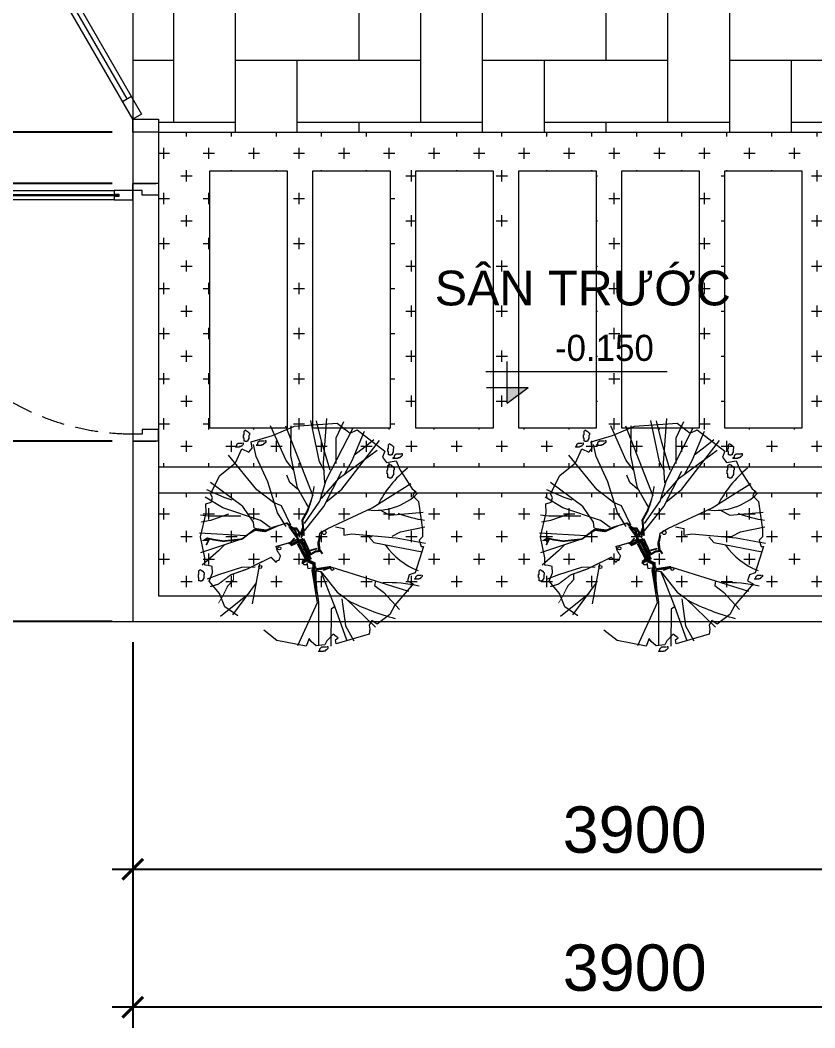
# Model space of a CAD drawing. Header units: inches. Extents: x 1198002 to 1275033, y 93432 to 197262.
# Drawn here: x 1244764 to 1247851, y 160405 to 164317 of the extents above; entities that cross this region are included whole.
import ezdxf
from ezdxf.enums import TextEntityAlignment as Align

# ---------------------------------------------------------------- set-up
doc = ezdxf.new("R2010")
doc.units = ezdxf.units.IN
doc.header["$LTSCALE"] = 100
doc.header["$MEASUREMENT"] = 0
doc.header["$PDMODE"] = 35
doc.linetypes.add('CENTERX2', pattern=[4, 2.5, -0.5, 0.5, -0.5])
doc.linetypes.add('DASHEDX2', pattern=[1.5, 1, -0.5])
for name, color, linetype, lineweight in [('$0$KHCUA', 3, 'Continuous', 20), ('1', 1, 'Continuous', 18), ('183', 183, 'Continuous', 5), ('2', 2, 'Continuous', 13), ('3', 3, 'Continuous', 9), ('8', 252, 'Continuous', 5), ('8CUA', 8, 'Continuous', 5), ('9GRID', 251, 'CENTERX2', 5), ('9HIDDEN', 251, 'DASHEDX2', 5), ('CAYXANH', 85, 'Continuous', 5), ('DIM', 135, 'Continuous', 9), ('TEXT', 7, 'Continuous', 18)]:
    doc.layers.add(name, color=color, linetype=linetype, lineweight=lineweight)
doc.styles.add('$0$GHICHU-C', font='arial.ttf', dxfattribs={"width": 0.7})
doc.styles.add('CVN', font='VHELVEN.TTF')
doc.styles.add('OBAYASHI', font='ARIALN.TTF')
doc.styles.add('VSIMPLEX', font='VTIMESN.TTF')
doc.dimstyles.new('D100', dxfattribs={"dimscale": 100, "dimtxt": 1.8, "dimasz": 0.8, "dimexe": 0.8, "dimexo": 0.8, "dimgap": 0.6, "dimtad": 1, "dimdec": 0, "dimrnd": 5, "dimzin": 12, "dimdsep": 46, "dimtxsty": 'CVN', "dimblk1": 'ARCHTICK', "dimblk2": 'ARCHTICK', "dimsah": 1, "dimcen": 0.8, "dimdle": 0.8, "dimclrd": 256, "dimclre": 256, "dimclrt": 7, "dimadec": 0, "dimazin": 3, "dimtfac": 1, "dimtdec": 0, "dimtix": 1, "dimtmove": 2, "dimatfit": 3, "dimldrblk": 'ARCHTICK', "dimfxl": 1, "dimtolj": 1, "dimarcsym": 0})

# ---------------------------------------------------------------- blocks, each defined once
blk = doc.blocks.new('ttucx')
at = {"layer": '9GRID', "ltscale": 2}
blk.add_lwpolyline([(1243179, 160486.5), (1264296.3, 160486.5)], dxfattribs=at)
blk = doc.blocks.new('*U178')
for points in [[(50, 0), (634.6, 337.5), (654.6, 302.9), (70, -34.6)], [(1259.1, 0), (674.6, 337.5), (654.6, 302.9), (1239.1, -34.6)], [(1540.9, 0), (2125.4, 337.5), (2145.4, 302.9), (1560.9, -34.6)], [(2750, 0), (2165.4, 337.5), (2145.4, 302.9), (2730, -34.6)]]:
    blk.add_lwpolyline(points, close=True)
at = {"color": 8}
for points in [[(575.3, 280.2), (129.3, 22.7)], [(733.8, 280.2), (1179.9, 22.7)], [(2066.2, 280.2), (1620.1, 22.7)], [(2224.7, 280.2), (2670.7, 22.7)]]:
    blk.add_lwpolyline(points, dxfattribs=at)
for points in [[(565.3, 297.5), (585.3, 262.9)], [(743.8, 297.5), (723.8, 262.9)], [(2056.2, 297.5), (2076.2, 262.9)], [(2234.7, 297.5), (2214.7, 262.9)], [(119.3, 40), (139.3, 5.4)], [(1189.9, 40), (1169.9, 5.4)], [(1610.1, 40), (1630.1, 5.4)], [(2680.7, 40), (2660.7, 5.4)]]:
    blk.add_lwpolyline(points)
at = {"layer": '8'}
for points in [[(50, -100), (0, -100), (0, 0), (50, 0)], [(2750, -100), (2800, -100), (2800, 0), (2750, 0)]]:
    blk.add_lwpolyline(points, close=True, dxfattribs=at)
at = {"layer": '$0$KHCUA', "style": '$0$GHICHU-C', "flags": 1}
for tag, p in [('TEN_CUA', (800, -350)), ('KICH_THUOC', (800, -449.8)), ('QUI_CACH', (800, -572.2))]:
    blk.add_attdef(tag, text='', height=50, dxfattribs=at).set_placement(p, align=Align.MIDDLE)
blk = doc.blocks.new('*U165')
for points in [[(-1081.1, 0), (-1111.1, 0), (-1111.1, 111.1), (-1061.1, 111.1), (-1061.1, 40), (-1081.1, 40)], [(-30, 0), (0, 0), (0, 111.1), (-50, 111.1), (-50, 40), (-30, 40)]]:
    blk.add_lwpolyline(points, close=True)
blk.add_lwpolyline([(-55, -80), (-70, -80), (-70, 0), (-30, 0), (-30, -80), (-45, -80), (-45, -60), (-55, -60), (-55, -80)])
at = {"layer": '8CUA'}
for p, q in [((-70, -80), (-70, -971.1)), ((-30, -971.1), (-30, -80))]:
    blk.add_line(p, q, dxfattribs=at)
at = {"layer": '8CUA', "const_width": 10}
for points in [[(-50, -991.1), (-50, -60)], [(-55, -971.1), (-70, -971.1), (-70, -1051.1), (-30, -1051.1), (-30, -971.1), (-45, -971.1), (-45, -991.1), (-55, -991.1), (-55, -971.1)], [(-79.7, -1006.1), (-90.4, -1006.1), (-90.4, -1016.1), (-79.7, -1016.1)], [(-20.3, -1006.1), (-9.6, -1006.1), (-9.6, -1016.1), (-20.3, -1016.1)]]:
    blk.add_lwpolyline(points, dxfattribs=at)
for points in [[(-110.4, -1041.1), (-90.4, -1036.1), (-90.4, -891.1), (-105.4, -891.1)], [(10.4, -1041.1), (-9.6, -1036.1), (-9.6, -891.1), (5.4, -891.1)]]:
    blk.add_lwpolyline(points, close=True, dxfattribs=at)
at = {"layer": '8CUA'}
for centre, start, end in [((-30, -1011.1), 143.1301, 216.8699), ((-70, -1011.1), 323.1301, 36.8699)]:
    blk.add_arc(centre, 50, start, end, dxfattribs=at)
at = {"layer": '9HIDDEN', "lineweight": 5}
blk.add_arc((-30, 0), 1051.1, 180, 270, dxfattribs=at)
blk = doc.blocks.new('cos')
for p, q in [((0, 0), (0, 400)), ((1526.6, 300), (-204.6, 300)), ((-200, 150), (200, 150)), ((0, 0), (200, 150))]:
    blk.add_line(p, q)
blk.add_solid([(0, 150), (0, 0), (200, 150)])
at = {"color": 3, "style": 'VSIMPLEX', "text_generation_flag": 6}
blk.add_attdef('COS-VER', (93.3, 404.8), '', height=250, rotation=180, dxfattribs=at)
blk = doc.blocks.new('TREE56')
at = {"layer": 'CAYXANH'}
for p, q in [((-14.3, 1462.1), (12.3, 1808)), ((-303, 1481.1), (-424.5, 1750.9)), ((-409.3, 1674.9), (-238.4, 1747.1)), ((-94.1, 1203.6), (-306.8, 1747.1)), ((-268.8, 1519.1), (-265, 1750.9)), ((-238.4, 1747.1), (92, 1769.9)), ((-44.7, 1469.7), (-113.1, 1792.8)), ((-25.7, 1621.7), (-67.5, 1789)), ((8.5, 1329.1), (217.4, 1735.7)), ((84.4, 1655.9), (145.2, 1785.2)), ((92, 1769.9), (194.6, 1693.9)), ((-634.9, 1680), (-630.9, 1680)), ((-634.9, 1655.7), (-634.9, 1680)), ((-630.9, 1655.7), (-634.9, 1655.7)), ((-618.7, 1716.5), (-630.9, 1708.4)), ((-630.9, 1680), (-630.9, 1708.4)), ((-630.9, 1631.3), (-630.9, 1655.7)), ((-618.7, 1716.5), (-614.7, 1712.5)), ((-614.7, 1712.5), (-610.6, 1712.5)), ((-610.6, 1712.5), (-610.6, 1708.4)), ((-610.6, 1708.4), (-606.5, 1708.4)), ((-606.5, 1708.4), (-602.5, 1704.4)), ((-602.5, 1704.4), (-598.4, 1704.4)), ((-598.4, 1704.4), (-598.4, 1700.3)), ((-598.4, 1700.3), (-594.4, 1696.3)), ((-594.4, 1651.6), (-598.4, 1643.5)), ((-594.4, 1696.3), (-590.3, 1696.3)), ((-590.3, 1680), (-594.4, 1676)), ((-594.4, 1676), (-594.4, 1651.6)), ((-590.3, 1696.3), (-590.3, 1680)), ((-576.5, 1625.5), (-409.3, 1674.9)), ((84.4, 1458.3), (84.4, 1655.9)), ((194.6, 1693.9), (247.8, 1720.5)), ((209.8, 1481.1), (304.8, 1709.1)), ((247.8, 1720.5), (464.3, 1553.3)), ((-690.5, 1589.4), (-698.6, 1589.4)), ((-698.6, 1589.4), (-698.6, 1585.3)), ((-666.1, 1585.3), (-698.6, 1585.3)), ((-698, 1462.1), (-648.6, 1572.3)), ((-678.3, 1613.7), (-690.5, 1601.6)), ((-690.5, 1601.6), (-690.5, 1589.4)), ((-645.8, 1613.7), (-678.3, 1613.7)), ((-654, 1589.4), (-666.1, 1589.4)), ((-666.1, 1589.4), (-666.1, 1585.3)), ((-654, 1593.5), (-654, 1589.4)), ((-649.9, 1593.5), (-654, 1593.5)), ((-649.9, 1597.5), (-649.9, 1593.5)), ((-645.8, 1597.5), (-649.9, 1597.5)), ((-648.6, 1572.3), (-595.5, 1545.7)), ((-637.7, 1605.6), (-645.8, 1597.5)), ((-641.8, 1617.8), (-637.7, 1617.8)), ((-637.7, 1617.8), (-637.7, 1605.6)), ((-622.8, 1631.3), (-630.9, 1631.3)), ((-622.8, 1627.3), (-622.8, 1631.3)), ((-610.6, 1627.3), (-622.8, 1627.3)), ((-602.5, 1631.3), (-610.6, 1631.3)), ((-610.6, 1631.3), (-610.6, 1627.3)), ((-598.4, 1643.5), (-602.5, 1635.4)), ((-602.5, 1635.4), (-602.5, 1631.3)), ((-595.5, 1545.7), (-568.9, 1576.1)), ((-568.9, 1576.1), (-576.5, 1625.5)), ((-538.5, 1511.5), (-557.5, 1606.5)), ((-526.2, 1602.4), (-535.9, 1602.4)), ((-535.9, 1602.4), (-535.9, 1597.5)), ((-497, 1597.5), (-535.9, 1597.5)), ((-511.6, 1631.6), (-526.2, 1617)), ((-526.2, 1617), (-526.2, 1602.4)), ((-472.6, 1631.6), (-511.6, 1631.6)), ((-482.4, 1602.4), (-497, 1602.4)), ((-497, 1602.4), (-497, 1597.5)), ((-477.5, 1607.3), (-482.4, 1607.3)), ((-482.4, 1607.3), (-482.4, 1602.4)), ((-472.6, 1612.1), (-477.5, 1612.1)), ((-477.5, 1612.1), (-477.5, 1607.3)), ((-462.9, 1621.9), (-472.6, 1612.1)), ((-467.8, 1636.5), (-462.9, 1636.5)), ((-462.9, 1636.5), (-462.9, 1621.9)), ((38.9, 1405.1), (-25.7, 1621.7)), ((130, 1256.9), (422.5, 1636.9)), ((232.6, 1530.5), (297.2, 1579.9)), ((297.2, 1579.9), (376.9, 1644.5)), ((487.3, 1574), (491.4, 1574)), ((487.3, 1549.6), (487.3, 1574)), ((503.5, 1610.5), (491.4, 1602.4)), ((491.4, 1574), (491.4, 1602.4)), ((503.5, 1610.5), (507.6, 1606.4)), ((507.6, 1606.4), (511.7, 1606.4)), ((511.7, 1606.4), (511.7, 1602.4)), ((511.7, 1602.4), (515.7, 1602.4)), ((515.7, 1602.4), (519.8, 1598.3)), ((519.8, 1598.3), (523.8, 1598.3)), ((523.8, 1598.3), (523.8, 1594.2)), ((523.8, 1594.2), (527.9, 1590.2)), ((527.9, 1590.2), (531.9, 1590.2)), ((531.9, 1574), (527.9, 1569.9)), ((527.9, 1569.9), (527.9, 1545.6)), ((531.9, 1590.2), (531.9, 1574)), ((-530.9, 1253.1), (-751.2, 1522.9)), ((-447.3, 1313.9), (-538.5, 1511.5)), ((-215.6, 1268.3), (-268.8, 1519.1)), ((107.2, 1344.3), (403.5, 1560.9)), ((464.3, 1553.3), (445.3, 1507.7)), ((445.3, 1507.7), (475.7, 1465.9)), ((491.4, 1549.6), (487.3, 1549.6)), ((491.4, 1525.3), (491.4, 1549.6)), ((499.5, 1525.3), (491.4, 1525.3)), ((499.5, 1521.2), (499.5, 1525.3)), ((511.7, 1521.2), (499.5, 1521.2)), ((511.7, 1525.3), (511.7, 1521.2)), ((519.8, 1525.3), (511.7, 1525.3)), ((523.8, 1537.4), (519.8, 1529.3)), ((519.8, 1529.3), (519.8, 1525.3)), ((527.9, 1545.6), (523.8, 1537.4)), ((526.2, 1501.3), (526.2, 1496.5)), ((535.9, 1501.3), (526.2, 1501.3)), ((565.1, 1496.5), (526.2, 1496.5)), ((550.5, 1530.5), (535.9, 1515.9)), ((535.9, 1515.9), (535.9, 1501.3)), ((589.4, 1530.5), (550.5, 1530.5)), ((565.1, 1501.3), (565.1, 1496.5)), ((579.7, 1501.3), (565.1, 1501.3)), ((579.7, 1506.2), (579.7, 1501.3)), ((584.6, 1506.2), (579.7, 1506.2)), ((584.6, 1511.1), (584.6, 1506.2)), ((589.4, 1511.1), (584.6, 1511.1)), ((599.2, 1520.8), (589.4, 1511.1)), ((594.3, 1535.4), (599.2, 1535.4)), ((599.2, 1535.4), (599.2, 1520.8)), ((-819.6, 1363.3), (-698, 1462.1)), ((-246, 1408.9), (-303, 1481.1)), ((-6.7, 1401.3), (-44.7, 1469.7)), ((-2.9, 1306.3), (-14.3, 1462.1)), ((152.8, 1378.5), (209.8, 1481.1)), ((475.7, 1465.9), (551.6, 1477.3)), ((502, 1451), (487.4, 1441.2)), ((487.4, 1407.1), (487.4, 1441.2)), ((502, 1451), (506.8, 1446.1)), ((506.8, 1446.1), (511.7, 1446.1)), ((511.7, 1446.1), (511.7, 1441.2)), ((511.7, 1441.2), (516.6, 1441.2)), ((516.6, 1441.2), (521.4, 1436.4)), ((521.4, 1436.4), (526.3, 1436.4)), ((526.3, 1436.4), (526.3, 1431.5)), ((526.3, 1431.5), (531.2, 1426.6)), ((531.2, 1426.6), (536, 1426.6)), ((536, 1426.6), (536, 1407.1)), ((551.6, 1477.3), (582, 1405.1)), ((-891.7, 1222.6), (-819.6, 1363.3)), ((-276.4, 1310.1), (-299.2, 1367.1)), ((-29.5, 1184.6), (107.2, 1344.3)), ((-10.5, 1123.8), (130, 1397.5)), ((482.5, 1407.1), (487.4, 1407.1)), ((482.5, 1377.9), (482.5, 1407.1)), ((487.4, 1377.9), (482.5, 1377.9)), ((487.4, 1348.7), (487.4, 1377.9)), ((497.1, 1348.7), (487.4, 1348.7)), ((497.1, 1343.8), (497.1, 1348.7)), ((511.7, 1343.8), (497.1, 1343.8)), ((511.7, 1348.7), (511.7, 1343.8)), ((521.4, 1348.7), (511.7, 1348.7)), ((526.3, 1363.3), (521.4, 1353.6)), ((521.4, 1353.6), (521.4, 1348.7)), ((531.2, 1373.1), (526.3, 1363.3)), ((536, 1407.1), (531.2, 1402.3)), ((531.2, 1402.3), (531.2, 1373.1)), ((582, 1405.1), (677, 1260.7)), ((-641, 1123.8), (-891.7, 1310.1)), ((-371.4, 1074.4), (-447.3, 1313.9)), ((-215.6, 1256.9), (-276.4, 1310.1)), ((-147.3, 1150.4), (-215.6, 1268.3)), ((-40.9, 1165.6), (8.5, 1329.1)), ((4.7, 1158), (130, 1256.9)), ((365.5, 1112.4), (665.6, 1302.5)), ((677, 1260.7), (707.4, 1237.8)), ((-796.8, 1112.4), (-933.5, 1196)), ((-785.4, 1192.2), (-922.1, 1253.1)), ((-876.5, 1192.2), (-891.7, 1222.6)), ((-887.9, 1158), (-876.5, 1192.2)), ((-724.6, 1173.2), (-785.4, 1192.2)), ((-401.7, 1154.2), (-530.9, 1253.1)), ((696, 1241.6), (680.8, 1207.4)), ((680.8, 1207.4), (726.4, 1161.8)), ((-929.7, 1142.8), (-887.9, 1158)), ((-925.9, 1074.4), (-929.7, 1142.8)), ((-504.3, 1013.6), (-796.8, 1112.4)), ((-557.5, 1002.2), (-641, 1123.8)), ((-341, 1127.6), (-401.7, 1154.2)), ((-268.8, 979.4), (-341, 1127.6)), ((-162.4, 990.8), (-40.9, 1165.6)), ((-162.4, 933.8), (-10.5, 1123.8)), ((-128.3, 1116.2), (-147.3, 1150.4)), ((19.9, 952.8), (365.5, 1112.4)), ((726.4, 1161.8), (756.8, 945.2)), ((-971.5, 888.2), (-925.9, 1074.4)), ((-906.9, 1047.8), (-971.5, 1055.4)), ((-656.2, 1047.8), (-906.9, 1047.8)), ((-751.2, 1063), (-891.7, 1013.6)), ((-303, 968), (-371.4, 1074.4)), ((437.7, 1089.6), (502.3, 1055.4)), ((502.3, 1055.4), (760.6, 1078.2)), ((-891.7, 1013.6), (-963.9, 1002.2)), ((-553.7, 956.6), (-557.5, 1002.2)), ((-428.3, 960.4), (-504.3, 1013.6)), ((-40.9, 914.8), (19.9, 952.8)), ((80.6, 964.2), (145.2, 952.8)), ((145.2, 952.8), (145.2, 899.6)), ((585.8, 926.2), (775.7, 964.2)), ((756.8, 945.2), (756.8, 888.2)), ((-618.3, 895.8), (-979.1, 914.8)), ((-937.3, 724.8), (-971.5, 888.2)), ((-212.2, 869.6), (-185.6, 831.6)), ((-56.1, 819.8), (-40.9, 914.8)), ((145.2, 899.6), (206, 911)), ((206, 911), (551.6, 880.6)), ((338.9, 888.2), (376.9, 842.6)), ((521.3, 892), (585.8, 926.2)), ((551.6, 880.6), (779.5, 838.8)), ((756.8, 888.2), (730.2, 861.6)), ((-675.2, 861.6), (-971.5, 762.8)), ((-785.4, 823.6), (-831, 778)), ((-185.6, 831.6), (-159, 846.8)), ((-159, 793.5), (-181.8, 782.1)), ((-159, 846.8), (-159, 793.5)), ((376.9, 842.6), (753, 770.4)), ((764.4, 812.2), (699.8, 606.9)), ((730.2, 861.6), (745.4, 812.2)), ((745.4, 812.2), (764.4, 812.2)), ((-831, 778), (-956.3, 667.7)), ((-937.3, 667.7), (-937.3, 724.8)), ((-181.8, 782.1), (-166.6, 744.1)), ((-159, 717.5), (-181.8, 687.1)), ((-166.6, 744.1), (-128.6, 744.1)), ((-128.6, 744.1), (-159, 717.5)), ((-132.1, 781.8), (-147.3, 732.4)), ((-969.8, 631.6), (-982, 623.5)), ((-969.8, 631.6), (-965.8, 627.5)), ((-965.8, 627.5), (-961.7, 627.5)), ((-961.7, 627.5), (-961.7, 623.5)), ((-910.7, 663.9), (-937.3, 667.7)), ((-880.3, 656.3), (-910.7, 663.9)), ((-876.5, 606.9), (-880.3, 656.3)), ((-652.4, 648.7), (-831, 591.7)), ((-546.1, 652.5), (-652.4, 648.7)), ((-511.9, 675.3), (-568.9, 367.5)), ((-181.8, 687.1), (-162.8, 671.9)), ((-162.8, 671.9), (-140, 671.9)), ((-143.5, 686.7), (-135.9, 641.1)), ((-135.9, 641.1), (-71.3, 652.5)), ((-71.3, 652.5), (-105.5, 629.7)), ((-105.5, 629.7), (-63.7, 375.1)), ((-90.3, 641.1), (-52.3, 378.9)), ((-14.3, 629.7), (50.3, 652.5)), ((50.3, 652.5), (646.6, 466.3)), ((-986.1, 570.7), (-986.1, 595.1)), ((-986.1, 595.1), (-982, 595.1)), ((-982, 570.7), (-986.1, 570.7)), ((-982, 595.1), (-982, 623.5)), ((-982, 546.4), (-982, 570.7)), ((-961.7, 623.5), (-957.7, 623.5)), ((-957.7, 623.5), (-953.6, 619.4)), ((-953.6, 619.4), (-949.6, 619.4)), ((-949.6, 558.5), (-953.6, 550.4)), ((-953.6, 550.4), (-953.6, 546.4)), ((-949.6, 619.4), (-949.6, 615.3)), ((-949.6, 615.3), (-945.5, 611.3)), ((-945.5, 566.6), (-949.6, 558.5)), ((-945.5, 611.3), (-941.5, 611.3)), ((-941.5, 595.1), (-945.5, 591)), ((-945.5, 591), (-945.5, 566.6)), ((-941.5, 611.3), (-941.5, 595.1)), ((-831, 591.7), (-918.3, 557.5)), ((-903.1, 542.3), (-876.5, 606.9)), ((-71.3, 557.5), (-71.3, 622.1)), ((-71.3, 622.1), (-33.3, 618.3)), ((-33.3, 618.3), (92, 458.7)), ((-33.3, 614.5), (-6.7, 546.1)), ((654.2, 591.7), (639, 546.1)), ((699.8, 606.9), (654.2, 591.7)), ((702.5, 562.3), (694.4, 562.3)), ((694.4, 562.3), (694.4, 558.3)), ((726.9, 558.3), (694.4, 558.3)), ((714.7, 586.7), (702.5, 574.5)), ((702.5, 574.5), (702.5, 562.3)), ((747.1, 586.7), (714.7, 586.7)), ((739, 562.3), (726.9, 562.3)), ((726.9, 562.3), (726.9, 558.3)), ((743.1, 566.4), (739, 566.4)), ((739, 566.4), (739, 562.3)), ((747.1, 570.5), (743.1, 570.5)), ((743.1, 570.5), (743.1, 566.4)), ((755.3, 578.6), (747.1, 570.5)), ((751.2, 590.7), (755.3, 590.7)), ((755.3, 590.7), (755.3, 578.6)), ((-973.9, 546.4), (-982, 546.4)), ((-973.9, 542.3), (-973.9, 546.4)), ((-961.7, 542.3), (-973.9, 542.3)), ((-953.6, 546.4), (-961.7, 546.4)), ((-961.7, 546.4), (-961.7, 542.3)), ((-823.4, 447.3), (-903.1, 542.3)), ((-538.5, 530.9), (-720.8, 280.1)), ((-6.7, 546.1), (73.1, 348.5)), ((392.1, 546.1), (384.5, 508.1)), ((384.5, 508.1), (452.9, 458.7)), ((684.6, 523.3), (540.2, 356.1)), ((639, 546.1), (684.6, 523.3)), ((-781.6, 344.7), (-823.4, 447.3)), ((-591.7, 447.3), (-815.8, 268.7)), ((92, 458.7), (160.4, 409.3)), ((130, 405.5), (156.6, 196.5)), ((160.4, 409.3), (392.1, 185)), ((452.9, 458.7), (578.2, 321.9)), ((-679, 272.5), (-781.6, 344.7)), ((-63.7, 375.1), (-215.6, 40.6)), ((-52.3, 378.9), (-52.3, 48.2)), ((46.5, 325.7), (42.7, 36.8)), ((73.1, 344.7), (46.5, 325.7)), ((73.1, 348.5), (164.2, 86.2)), ((540.2, 356.1), (502.3, 283.9)), ((361.7, 238.3), (342.7, 200.3)), ((403.5, 207.9), (361.7, 238.3)), ((502.3, 283.9), (403.5, 207.9)), ((-375.2, 82.4), (-477.7, 162.2)), ((156.6, 196.5), (221.2, 78.6)), ((342.7, 200.3), (346.5, 169.8)), ((346.5, 169.8), (342.7, 131.8)), ((-147.3, 36.8), (-375.2, 82.4)), ((-124.5, 97.6), (-147.3, 36.8)), ((-109.3, 74.8), (-124.5, 97.6)), ((12.3, 78.6), (-2.9, 48.2)), ((61.7, 131.8), (12.3, 78.6)), ((84.4, 112.8), (61.7, 131.8)), ((80.6, 86.2), (99.6, 101.4)), ((84.4, 55.8), (80.6, 86.2)), ((342.7, 131.8), (84.4, 55.8)), ((99.6, 101.4), (84.4, 112.8)), ((-71.3, 40.6), (-109.3, 74.8)), ((-2.9, 48.2), (-71.3, 40.6)), ((-53.5, 0), (-53.5, -4.9)), ((-43.8, 0), (-53.5, 0)), ((-29.2, 29.2), (-43.8, 14.6)), ((-43.8, 14.6), (-43.8, 0)), ((9.7, 29.2), (-29.2, 29.2)), ((-14.6, 0), (-14.6, -4.9)), ((0, 0), (-14.6, 0)), ((0, 4.9), (0, 0)), ((4.9, 4.9), (0, 4.9)), ((4.9, 9.7), (4.9, 4.9)), ((9.7, 9.7), (4.9, 9.7)), ((19.5, 19.5), (9.7, 9.7)), ((14.6, 34.1), (19.5, 34.1)), ((19.5, 34.1), (19.5, 19.5)), ((-14.6, -4.9), (-53.5, -4.9))]:
    blk.add_line(p, q, dxfattribs=at)
for points in [[(-166.2, 895.8, 16, 16, 0), (-177.6, 1017.4, 16, 16, 0), (-139.7, 1085.8, 16, 12.8, 0), (-116.9, 1146.6, 12.8, 9.6, 0), (-101.7, 1196, 9.6, 9.6, 0), (-86.5, 1279.7, 9.6, 9.6, 0)], [(-204.2, 861.6, 16, 16, 0), (-272.6, 956.6, 16, 16, 0), (-223.2, 952.8, 16, 16, 0), (-200.4, 918.6, 16, 16, 0), (-219.4, 895.8, 16, 16, 0), (-234.6, 937.6, 16, 16, 0), (-299.2, 994.6, 9.6, 9.6, 0), (-386.6, 968, 16, 16, 0), (-462.5, 933.8, 22.4, 22.4, 0), (-546.1, 945.2, 22.4, 22.4, 0), (-565.1, 933.8, 12.8, 12.8, 0), (-648.6, 869.2, 12.8, 12.8, 0), (-686.6, 865.4, 12.8, 12.8, 0), (-793, 854, 12.8, 12.8, 0), (-868.9, 865.4, 12.8, 12.8, 0), (-918.3, 876.8, 12.8, 12.8, 0), (-941.1, 861.6, 12.8, 12.8, 0), (-906.9, 861.6, 12.8, 12.8, 0), (-925.9, 823.6, 12.8, 12.8, 0)], [(-170, 869.2, 22.4, 22.4, 0), (-261.2, 827.4, 22.4, 22.4, 0), (-276.4, 842.6, 9.6, 9.6, 0), (-382.8, 812.2, 9.6, 9.6, 0), (-375.2, 781.8, 9.6, 9.6, 0), (-348.6, 740, 9.6, 9.6, 0), (-360, 705.7, 9.6, 9.6, 0), (-375.2, 701.9, 9.6, 9.6, 0), (-382.8, 690.5, 9.6, 9.6, 0), (-420.7, 728.6, 9.6, 9.6, 0), (-606.9, 637.3, 9.6, 9.6, 0), (-736, 591.7, 9.6, 9.6, 0), (-831, 519.5, 9.6, 9.6, 0), (-895.5, 500.5, 9.6, 9.6, 0)], [(-169.9, 873, 16, 16, 0), (-112.9, 751.4, 16, 16, 0), (-74.9, 774.2, 16, 16, 0), (-37, 778, 16, 16, 0), (-21.8, 755.2, 1.28, 1.28, 0)], [(-44.7, 781.8, 19.2, 19.2, 0), (-52.3, 842.6, 19.2, 12.8, 0), (-37.1, 899.6, 12.8, 12.8, 0)], [(-135.9, 701.9, 25.6, 25.6, 0), (-86.5, 679.1, 25.6, 25.6, 0), (-90.3, 622.1, 25.6, 25.6, 0), (-78.9, 542.3, 25.6, 19.2, 0), (-67.5, 451.1, 19.2, 19.2, 0)], [(-713.2, 599.3, 9.6, 9.6, 0), (-713.2, 553.7, 9.6, 9.6, 0), (-758.8, 504.3, 9.6, 6.4, 0), (-800.6, 420.7, 6.4, 6.4, 0), (-831, 371.3, 6.4, 6.4, 0)]]:
    blk.add_lwpolyline(points, format="xyseb", dxfattribs=at)
for points, const_width in [([(-204.2, 884.4), (-181.4, 941.4), (-181.4, 892), (-189, 880.6)], 12.8), ([(-217.8, 867.6), (-266.2, 846.6), (-238.4, 878.1)], 12.8), ([(-185.2, 850.2), (-120.7, 721), (-177.6, 690.5)], 25.6), ([(-210.4, 836.4), (-142, 707.2)], 25.6), ([(-116.9, 781.8), (-59.9, 797)], 12.8), ([(-75.1, 633.5), (-25.7, 641.1), (46.5, 652.5)], 19.2)]:
    blk.add_lwpolyline(points, dxfattribs=dict(at, const_width=const_width))
for centre, radius in [((-8.4, 920.7), 15.3), ((-357.1, 798.2), 11.7), ((-505.5, 653.4), 11.7), ((54.7, 638.5), 11.7)]:
    blk.add_circle(centre, radius, dxfattribs=at)
for centre, radius, start, end in [((1208.5, 725.9), 898.1, 129.35454, 152.60919), ((391.9, 1560.9), 467.6, 262.5537, 314.33753), ((889.4, 1892.1), 882.6, 248.56219, 262.35164), ((918.2, 1140.5), 550.5, 215.14999, 249.18413), ((485.2, -585.9), 1117.4, 77.33522, 91.85052), ((1002.4, 2007.3), 1812.8, 242.86443, 255.35386)]:
    blk.add_arc(centre, radius, start, end, dxfattribs=at)
blk = doc.blocks.new('_ARCHTICK')
at = {"color": 0, "linetype": 'ByBlock', "const_width": 0.15}
blk.add_lwpolyline([(-0.5, -0.5), (0.5, 0.5)], dxfattribs=at)
blk = doc.blocks.new('*D193')
at = {"layer": 'Defpoints', "color": 0, "transparency": 16777216}
for p in [(1245201, 161982.5), (1249101, 161982.5), (1249101, 161021)]:
    blk.add_point(p, dxfattribs=at)
at = {"layer": 'DIM', "lineweight": -2, "transparency": 16777216}
for p, q in [((1245201, 161902.5), (1245201, 160941)), ((1249101, 161902.5), (1249101, 160941)), ((1245121, 161021), (1249181, 161021))]:
    blk.add_line(p, q, dxfattribs=at)
at = {"layer": 'DIM', "lineweight": -2, "transparency": 16777216, "xscale": 80, "yscale": 80, "zscale": 80, "rotation": 180}
blk.add_blockref('_ARCHTICK', (1245201, 161021), dxfattribs=at)
at = {"layer": 'DIM', "lineweight": -2, "transparency": 16777216, "xscale": 80, "yscale": 80, "zscale": 80}
blk.add_blockref('_ARCHTICK', (1249101, 161021), dxfattribs=at)
at = {"layer": 'DIM', "color": 7, "transparency": 16777216, "insert": (1247151, 161173.5), "char_height": 180, "attachment_point": 5, "style": 'CVN'}
blk.add_mtext('\\A1;3900', dxfattribs=at)
blk = doc.blocks.new('*D199')
at = {"layer": 'Defpoints', "color": 0, "transparency": 16777216}
for p in [(1249101, 161594.5), (1245201, 161421.8), (1245201, 160485)]:
    blk.add_point(p, dxfattribs=at)
at = {"layer": 'DIM', "lineweight": -2, "transparency": 16777216}
for p, q in [((1249101, 161514.5), (1249101, 160405)), ((1245201, 161341.8), (1245201, 160405)), ((1249181, 160485), (1245121, 160485))]:
    blk.add_line(p, q, dxfattribs=at)
at = {"layer": 'DIM', "lineweight": -2, "transparency": 16777216, "xscale": 80, "yscale": 80, "zscale": 80, "rotation": 180}
blk.add_blockref('_ARCHTICK', (1245201, 160485), dxfattribs=at)
at = {"layer": 'DIM', "lineweight": -2, "transparency": 16777216, "xscale": 80, "yscale": 80, "zscale": 80}
blk.add_blockref('_ARCHTICK', (1249101, 160485), dxfattribs=at)
at = {"layer": 'DIM', "color": 7, "transparency": 16777216, "insert": (1247151, 160637.5), "char_height": 180, "attachment_point": 5, "style": 'CVN'}
blk.add_mtext('\\A1;3900', dxfattribs=at)
blk = doc.blocks.new('*D203')
at = {"layer": 'Defpoints', "color": 0, "transparency": 16777216}
for p in [(1244081, 162682.5), (1245201, 162682.5), (1245201, 161982.5)]:
    blk.add_point(p, dxfattribs=at)
at = {"layer": 'DIM', "lineweight": -2, "transparency": 16777216}
for p, q in [((1244081, 161902.5), (1244081, 162762.5)), ((1245121, 162682.5), (1244001, 162682.5)), ((1245121, 161982.5), (1244001, 161982.5))]:
    blk.add_line(p, q, dxfattribs=at)
at = {"layer": 'DIM', "lineweight": -2, "transparency": 16777216, "xscale": 80, "yscale": 80, "zscale": 80}
for p, rotation in [((1244081, 162682.5), 90), ((1244081, 161982.5), 270)]:
    blk.add_blockref('_ARCHTICK', p, dxfattribs=dict(at, rotation=rotation))
at = {"layer": 'DIM', "color": 7, "transparency": 16777216, "insert": (1243928.5, 162332.5), "char_height": 180, "attachment_point": 5, "rotation": 90, "style": 'CVN'}
blk.add_mtext('\\A1;700', dxfattribs=at)
blk = doc.blocks.new('*D204')
at = {"layer": 'Defpoints', "color": 0, "transparency": 16777216}
for p in [(1244081, 163682.5), (1245201, 163682.5), (1245201, 162682.5)]:
    blk.add_point(p, dxfattribs=at)
at = {"layer": 'DIM', "lineweight": -2, "transparency": 16777216}
for p, q in [((1244081, 162602.5), (1244081, 163762.5)), ((1245121, 163682.5), (1244001, 163682.5)), ((1245121, 162682.5), (1244001, 162682.5))]:
    blk.add_line(p, q, dxfattribs=at)
at = {"layer": 'DIM', "lineweight": -2, "transparency": 16777216, "xscale": 80, "yscale": 80, "zscale": 80}
for p, rotation in [((1244081, 163682.5), 90), ((1244081, 162682.5), 270)]:
    blk.add_blockref('_ARCHTICK', p, dxfattribs=dict(at, rotation=rotation))
at = {"layer": 'DIM', "color": 7, "transparency": 16777216, "insert": (1243928.5, 163182.5), "char_height": 180, "attachment_point": 5, "rotation": 90, "style": 'CVN'}
blk.add_mtext('\\A1;1000', dxfattribs=at)
blk = doc.blocks.new('*D205')
at = {"layer": 'Defpoints', "color": 0, "transparency": 16777216}
for p in [(1244081, 163882.5), (1245201, 163882.5), (1245201, 163682.5)]:
    blk.add_point(p, dxfattribs=at)
at = {"layer": 'DIM', "lineweight": -2, "transparency": 16777216}
for p, q in [((1244081, 163882.5), (1244081, 163962.5)), ((1245121, 163882.5), (1244001, 163882.5)), ((1244081, 163682.5), (1244081, 163882.5)), ((1245121, 163682.5), (1244001, 163682.5)), ((1244081, 163682.5), (1244081, 163602.5))]:
    blk.add_line(p, q, dxfattribs=at)
at = {"layer": 'DIM', "lineweight": -2, "transparency": 16777216, "xscale": 80, "yscale": 80, "zscale": 80}
for p, rotation in [((1244081, 163882.5), 270), ((1244081, 163682.5), 90)]:
    blk.add_blockref('_ARCHTICK', p, dxfattribs=dict(at, rotation=rotation))
at = {"layer": 'DIM', "color": 7, "transparency": 16777216, "insert": (1243928.5, 163782.5), "char_height": 180, "attachment_point": 5, "rotation": 90, "style": 'CVN'}
blk.add_mtext('\\A1;200', dxfattribs=at)
blk = doc.blocks.new('*D206')
at = {"layer": 'Defpoints', "color": 0, "transparency": 16777216}
for p in [(1244081, 166682.5), (1245201, 166682.5), (1245201, 163882.5)]:
    blk.add_point(p, dxfattribs=at)
at = {"layer": 'DIM', "lineweight": -2, "transparency": 16777216}
for p, q in [((1244081, 163802.5), (1244081, 166762.5)), ((1245121, 166682.5), (1244001, 166682.5)), ((1245121, 163882.5), (1244001, 163882.5))]:
    blk.add_line(p, q, dxfattribs=at)
at = {"layer": 'DIM', "lineweight": -2, "transparency": 16777216, "xscale": 80, "yscale": 80, "zscale": 80}
for p, rotation in [((1244081, 166682.5), 90), ((1244081, 163882.5), 270)]:
    blk.add_blockref('_ARCHTICK', p, dxfattribs=dict(at, rotation=rotation))
at = {"layer": 'DIM', "color": 7, "transparency": 16777216, "insert": (1243928.5, 165282.5), "char_height": 180, "attachment_point": 5, "rotation": 90, "style": 'CVN'}
blk.add_mtext('\\A1;2800', dxfattribs=at)

msp = doc.modelspace()

# ---------------------------------------------------------------- hatches: boundary and pattern name
at = {"layer": '8'}
h = msp.add_hatch(dxfattribs=at)
h.set_pattern_fill('AR-HBONE', color=256, scale=60, angle=45)
h.paths.add_polyline_path([(1249101, 163882.5), (1250701, 163882.5), (1250701, 165382.5), (1250701, 166882.5), (1249101, 166882.5), (1245301, 166882.5), (1245301, 166682.5), (1245301, 166632.5), (1245201, 166632.5), (1245235.6, 166612.5), (1245201, 166552.5), (1245201, 165503.4), (1245235.6, 165443.4), (1245201, 165423.4), (1245201, 165141.6), (1245235.6, 165121.6), (1245201, 165061.6), (1245201, 164012.5), (1245235.6, 163952.5), (1245201, 163932.5), (1245301, 163932.5), (1245301, 163882.5)])
h.paths.add_polyline_path([(1247018.3, 164625, -0.182981), (1246548.6, 164625), (1245893.4, 164625), (1245893.4, 164625, -0.036812), (1245831.9, 165458.1, -0.036812), (1245893.4, 166291.2), (1245893.4, 166291.2), (1246548.6, 166291.2, -0.182982), (1247018.3, 166291.2), (1248397.7, 166291.2), (1248361.4, 166355.4), (1248413.2, 166355.4), (1248488.5, 166291.2), (1249158.8, 166291.2, -0.118642), (1249679.4, 166291.2), (1249843.7, 166291.2, -0.041878), (1249864.1, 166289.5), (1250127.5, 166245.2, -0.312446), (1250166.7, 166207.1), (1250241.9, 165822.7), (1250241.9, 165458.1), (1250241.9, 165093.6), (1250166.7, 164709.1, -0.312078), (1250127.6, 164671.1), (1249864.1, 164626.7, -0.041718), (1249843.7, 164625), (1249843.7, 164625), (1249679.4, 164625, -0.118642), (1249158.8, 164625), (1248488.5, 164625), (1248413.2, 164560.8), (1248361.4, 164560.8), (1248397.7, 164625)], flags=16)
h.paths.add_polyline_path([(1246936.3, 164690.6), (1247183.8, 164858.5, 0.055029), (1248236.3, 164894.5), (1248178.9, 164931.7, -0.038509), (1247142.6, 164896.7), (1246778.3, 164718.4, -0.104057), (1246735.5, 164707.5), (1246052.7, 164679.9, -0.036338), (1245996.1, 165458.1, -0.036338), (1246052.7, 166236.4), (1246735.4, 166208.7, -0.103994), (1246778.2, 166197.9), (1247142.6, 166019.5, -0.038509), (1248178.9, 165984.6), (1248236.3, 166021.7, 0.055029), (1247183.8, 166057.7), (1246936.3, 166225.6, -0.004299), (1247545.8, 166236.3), (1247582.3, 166071.3, -0.034206), (1248236.3, 166021.7), (1248178.9, 165984.6, -0.068404), (1248251.2, 165458.1, -0.068404), (1248178.9, 164931.7), (1248236.3, 164894.5, -0.034206), (1247582.3, 164844.9), (1247545.8, 164679.9, -0.004299)], flags=0)
h.paths.add_polyline_path([(1248278.8, 164915.3, -0.330233), (1248261.8, 164955.1, 0.058966), (1248321.4, 165458.1, 0.058966), (1248261.8, 165961.1, -0.329913), (1248278.8, 166000.9), (1248570.8, 166172.2, -0.448928), (1248622.5, 166155.6, -0.010965), (1248651.6, 166085.5), (1249967.8, 166109.3), (1250032.8, 165803.5), (1250072.3, 165803.5), (1249991, 166186), (1250121.6, 166186), (1250203, 165803.5), (1250203, 165458.1), (1250203, 165112.7), (1250121.6, 164730.2), (1249991, 164730.2), (1250072.3, 165112.7), (1250032.8, 165112.7), (1249967.8, 164806.9), (1248651.6, 164830.8, -0.010965), (1248622.5, 164760.7, -0.447922), (1248570.9, 164743.9)], flags=0)
h.paths.add_polyline_path([(1246760.1, 164765.1, -0.424265), (1246714.3, 164784.8, -0.090431), (1246591.5, 165458.1, -0.090422), (1246714.3, 166131.3, -0.424525), (1246760.1, 166151.2), (1247064.8, 166024.1, -0.321805), (1247086.1, 165989.7, 0.017376), (1247067.6, 165458.1, 0.017376), (1247086.1, 164926.5, -0.321513), (1247064.9, 164892.1)], flags=0)
h.paths.add_polyline_path([(1250072.3, 165458.1), (1250072.3, 165717.2), (1250159.4, 165717.2), (1250159.4, 165458.1), (1250159.4, 165199.1), (1250072.3, 165199.1)], flags=0)
at = {"layer": 'CAYXANH'}
h = msp.add_hatch(dxfattribs=at)
h.set_pattern_fill('CROSS', color=256, scale=350)
h.paths.add_polyline_path([(1249101, 163882.5), (1245301, 163882.5), (1245301, 162582.5), (1249101, 162582.5)])
h.paths.add_polyline_path([(1247401, 163732.5), (1247401, 162732.5), (1247101, 162732.5), (1247101, 163732.5)], flags=16)
h.paths.add_polyline_path([(1247501, 163732.5), (1247801, 163732.5), (1247801, 162732.5), (1247501, 162732.5)], flags=16)
h.paths.add_polyline_path([(1247001, 163732.5), (1247001, 162732.5), (1246701, 162732.5), (1246701, 163732.5)], flags=16)
h.paths.add_polyline_path([(1247901, 163732.5), (1248201, 163732.5), (1248201, 162732.5), (1247901, 162732.5)], flags=16)
h.paths.add_polyline_path([(1246601, 163732.5), (1246601, 162732.5), (1246301, 162732.5), (1246301, 163732.5)], flags=16)
h.paths.add_polyline_path([(1248301, 163732.5), (1248601, 163732.5), (1248601, 162732.5), (1248301, 162732.5)], flags=16)
h.paths.add_polyline_path([(1246201, 163732.5), (1246201, 162732.5), (1245901, 162732.5), (1245901, 163732.5)], flags=16)
h.paths.add_polyline_path([(1248701, 163732.5), (1249001, 163732.5), (1249001, 162732.5), (1248701, 162732.5)], flags=16)
h.paths.add_polyline_path([(1245801, 163732.5), (1245801, 162732.5), (1245501, 162732.5), (1245501, 163732.5)], flags=16)
h = msp.add_hatch(dxfattribs=at)
h.set_pattern_fill('CROSS', color=256, scale=350)
h.paths.add_polyline_path([(1249101, 162082.5), (1249101, 162482.5), (1245301, 162482.5), (1245301, 162082.5)])

# ---------------------------------------------------------------- linework, layer by layer
at = {"layer": '1'}
for points in [[(1245301, 163882.5), (1245201, 163882.5)], [(1245201, 163882.5), (1245201, 163682.5)], [(1245301, 163882.5), (1245301, 163682.5)], [(1245301, 163882.5), (1249101, 163882.5)], [(1245301, 163682.5), (1245201, 163682.5)], [(1245301, 162682.5), (1245201, 162682.5)], [(1245201, 162682.5), (1245201, 161982.5), (1249101, 161982.5)], [(1245301, 162682.5), (1245301, 162082.5), (1249101, 162082.5)]]:
    msp.add_lwpolyline(points, dxfattribs=at)
at = {"layer": '2'}
for points in [[(1245301, 162582.5), (1249101, 162582.5)], [(1245301, 162482.5), (1249101, 162482.5)]]:
    msp.add_lwpolyline(points, dxfattribs=at)
at = {"layer": '3'}
for points in [[(1245201, 166682.5), (1245201, 163882.5)], [(1245201, 163682.5), (1245201, 162682.5)], [(1245301, 163682.5), (1245301, 162682.5)]]:
    msp.add_lwpolyline(points, dxfattribs=at)
at = {"layer": '8'}
for points in [[(1245501, 163732.5), (1245801, 163732.5), (1245801, 162732.5), (1245501, 162732.5)], [(1245901, 163732.5), (1246201, 163732.5), (1246201, 162732.5), (1245901, 162732.5)], [(1246301, 163732.5), (1246601, 163732.5), (1246601, 162732.5), (1246301, 162732.5)], [(1246701, 163732.5), (1247001, 163732.5), (1247001, 162732.5), (1246701, 162732.5)], [(1247101, 163732.5), (1247401, 163732.5), (1247401, 162732.5), (1247101, 162732.5)], [(1247501, 163732.5), (1247801, 163732.5), (1247801, 162732.5), (1247501, 162732.5)]]:
    msp.add_lwpolyline(points, close=True, dxfattribs=at)

# ---------------------------------------------------------------- block references
at = {"layer": '183', "xscale": -1, "rotation": 90}
msp.add_blockref('*U178', (1245201, 166682.5), dxfattribs=at)
at = {"layer": '9GRID'}
msp.add_blockref('ttucx', (0, 1496), dxfattribs=at)
at = {"layer": '9HIDDEN', "xscale": -0.8999976050108671, "yscale": 0.8999976050108671, "zscale": 0.8999976050108671, "rotation": 270}
msp.add_blockref('*U165', (1245201, 163682.5), dxfattribs=at)
at = {"layer": 'CAYXANH', "ltscale": 300, "xscale": 0.4994418025960922, "yscale": 0.4994418025960922, "zscale": 0.4994418025960922}
for p in [(1245948.8, 161867.9), (1247269.8, 161867.9)]:
    msp.add_blockref('TREE56', p, dxfattribs=at)
at = {"layer": 'TEXT'}
ref = msp.add_blockref('cos', (1246656.1, 162829.6), dxfattribs=dict(at, xscale=0.4065874345638742, yscale=0.4065874345638742, zscale=0.4065874345638742, rotation=0.0002481631948920933))
ref.add_attrib('COS-VER', '-0.150', (1246841.4, 162994.2), dxfattribs={"layer": '0', "color": 3, "height": 101.25, "rotation": 180.0002, "style": 'VSIMPLEX', "text_generation_flag": 6})

# ---------------------------------------------------------------- texts
at = {"layer": 'TEXT', "insert": (1246374.2, 163207.6), "char_height": 135, "attachment_point": 7, "style": 'OBAYASHI'}
msp.add_mtext_dynamic_manual_height_columns('{\\fArial|b0|i0|c0|p34;SÂN TRƯỚC}', width=4193.67, gutter_width=1, heights=[0], dxfattribs=at)

# ---------------------------------------------------------------- dimensions: what is measured, and where the dimension line sits
at = {"layer": 'DIM'}
for base, p1, p2, picture, middle in [((1244081, 166682.5), (1245201, 163882.5), (1245201, 166682.5), '*D206', (1243928.5, 165282.5)), ((1244081, 163882.5), (1245201, 163682.5), (1245201, 163882.5), '*D205', (1243928.5, 163782.5)), ((1244081, 163682.5), (1245201, 162682.5), (1245201, 163682.5), '*D204', (1243928.5, 163182.5)), ((1244081, 162682.5), (1245201, 161982.5), (1245201, 162682.5), '*D203', (1243928.5, 162332.5))]:
    dim = msp.add_linear_dim(base=base, p1=p1, p2=p2, angle=90, dimstyle='D100', dxfattribs=at)
    dim.commit()
    dim.dimension.update_dxf_attribs({"geometry": picture, "text_midpoint": middle})
for base, p1, p2, picture, middle in [((1249101, 161021), (1245201, 161982.5), (1249101, 161982.5), '*D193', (1247151, 161173.5)), ((1245201, 160485), (1249101, 161594.5), (1245201, 161421.8), '*D199', (1247151, 160637.5))]:
    dim = msp.add_linear_dim(base=base, p1=p1, p2=p2, dimstyle='D100', dxfattribs=at)
    dim.commit()
    dim.dimension.update_dxf_attribs({"geometry": picture, "text_midpoint": middle})

doc.saveas('drawing.dxf')
